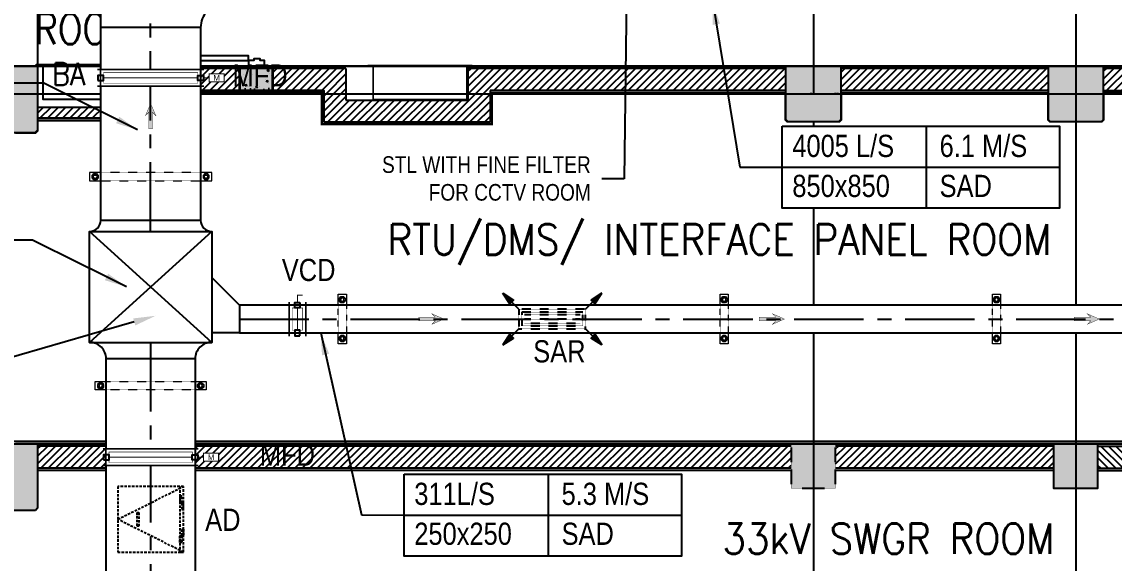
# Model space of a CAD drawing. Header units: metres. Extents: x 841183 to 1048542, y 259326 to 317714.
# Drawn here: x 926381 to 936224, y 294401 to 299282 of the extents above; entities that cross this region are included whole.
import ezdxf
from ezdxf import colors
from ezdxf.entities.mleader import LeaderData, LeaderLine
from ezdxf.enums import TextEntityAlignment as Align
from ezdxf.math import Vec2, Vec3

# ---------------------------------------------------------------- set-up
doc = ezdxf.new("R2010")
doc.units = ezdxf.units.M
doc.set_wipeout_variables(frame=1)
for name, pattern in [('CENTER', [2, 1.25, -0.25, 0.25, -0.25]), ('DASHED', [0.75, 0.5, -0.25]), ('DASHED2', [0.375, 0.25, -0.125]), ('HID', [0.345, 0.225, -0.12]), ('HIDDEN', [0.375, 0.25, -0.125]), ('PHANTOM', [2.5, 1.25, -0.25, 0.25, -0.25, 0.25, -0.25]), ('VILLA AXIS$0$CENTER', [2, 1.25, -0.25, 0.25, -0.25])]:
    doc.linetypes.add(name, pattern=pattern)
for name, color, linetype in [('0_ACCESS DOOR', 7, 'Continuous'), ('0_DAMPERS', 160, 'Continuous'), ('0_EXTRACT AIR DUCT', 236, 'Continuous'), ('0_HVAC TEXT', 7, 'Continuous'), ('1-TEXT', 3, 'Continuous'), ('A-AXIS LINE', 253, 'Continuous'), ('A-FIXTURES', 252, 'Continuous'), ('A-FURNITURE', 252, 'Continuous'), ('A-PLASTER', 252, 'Continuous'), ('A-SECT-PATT', 9, 'Continuous'), ('A-TEXT', 252, 'Continuous'), ('A-WALL-2', 252, 'Continuous'), ('EQUIPMENT', 252, 'Continuous'), ('G-COL', 252, 'Continuous'), ('G-DIM', 1, 'Continuous'), ('G-TEXT', 252, 'Continuous'), ('MOTORIZED DAMPER', 10, 'Continuous'), ('PAMCAD-PROJECTION', 7, 'Continuous'), ('RETURN AIR DUCT', 160, 'HIDDEN'), ('SUPPLY AIR DUCT', 82, 'Continuous'), ('TIP - BEAM-CONC', 6, 'Continuous'), ('TIP - DOOR2', 252, 'Continuous')]:
    doc.layers.add(name, color=color, linetype=linetype)
doc.layers.add('0_ARROW', color=20, linetype='Continuous', lineweight=0)
doc.layers.add('HANGER', color=252, linetype='Continuous', lineweight=0)
for name, color, linetype, transparency in [('A-HATCH', 252, 'Continuous', 0.6), ('A-HATCH SOLID', 253, 'Continuous', 0.6), ('A-REFLECT DOWN', 252, 'Continuous', 0.6), ('CENTER LINE', 252, 'CENTER', 0.6), ('G-HATCH-COL-WALL', 253, 'Continuous', 0.6)]:
    doc.layers.add(name, color=color, linetype=linetype, transparency=transparency)
doc.layers.add('SAR', color=1, linetype='Continuous', true_color=0xff0000)
doc.styles.add('AIRAL', font='arial.ttf', dxfattribs={"height": 6.14})
doc.styles.add('romans', font='romans.shx', dxfattribs={"width": 0.85})
doc.styles.get("Standard").update_dxf_attribs({"font": 'ARIALN.TTF'})
doc.dimstyles.get("Standard").update_dxf_attribs({"dimtxt": 200, "dimasz": 150, "dimexe": 150, "dimexo": 150, "dimgap": 100, "dimtad": 0, "dimtih": 1, "dimtoh": 1, "dimdec": 0, "dimzin": 0, "dimdsep": 46, "dimtxsty": 'Standard', "dimcen": 0.09, "dimadec": 0, "dimazin": 0, "dimtfac": 1, "dimtdec": 0, "dimtofl": 0, "dimtmove": 0, "dimatfit": 3, "dimfxl": 1, "dimtolj": 1, "dimtzin": 0, "dimarcsym": 0})
pattern_1 = [(45, (-41334.46, -21338.69), (-33.67596, 33.67596), [])]

# ---------------------------------------------------------------- blocks, each defined once
blk = doc.blocks.new('AD')
at = {"layer": '0_ACCESS DOOR', "linetype": 'HID', "ltscale": 50}
for p, q in [((0, 0), (300, 150)), ((300, -150), (0, 0))]:
    blk.add_line(p, q, dxfattribs=at)
for points in [[(0, -150), (300, -150), (300, 150), (0, 150)], [(300, 150), (283.7, 150), (283.7, -150), (300, -150)], [(284, 75), (292, 75), (292, 105.6), (284, 105.6)], [(292, 44.4), (300, 44.4), (300, 75), (292, 75)], [(88.7, 30.6), (96.7, 30.6), (96.7, -30.6), (88.7, -30.6)], [(292, -44.4), (300, -44.4), (300, -75), (292, -75)], [(284, -75), (292, -75), (292, -105.6), (284, -105.6)]]:
    blk.add_lwpolyline(points, close=True, dxfattribs=at)
blk = doc.blocks.new('*U30')
blk.add_wipeout([(-400, 75), (400, 75), (400, 0), (477, 0.4), (477, 37.3), (612.8, 37.3), (612.8, -36.4), (477, -36.4), (477, 0.4), (400, 0), (400, -75), (-400, -75)])
at = {"layer": '0_DAMPERS', "color": 8}
for points in [[(-425, -22.5), (-375, -22.5), (-375, 22.5), (-425, 22.5)], [(425, -22.5), (375, -22.5), (375, 22.5), (425, 22.5)]]:
    blk.add_lwpolyline(points, close=True, dxfattribs=at)
at = {"layer": '0_DAMPERS', "color": 8, "linetype": 'HIDDEN', "ltscale": 150, "const_width": 5}
blk.add_lwpolyline([(-375, -47.5), (375, -47.5), (375, 47.5), (-375, 47.5)], close=True, dxfattribs=at)
at = {"layer": '0_DAMPERS', "color": 8, "ltscale": 100, "const_width": 10}
blk.add_lwpolyline([(425, 0), (477, 0), (477, 0)], dxfattribs=at)
at = {"layer": 'MOTORIZED DAMPER', "const_width": 15}
for points in [[(-430, 75), (430, 75)], [(400, -75), (400, 75)], [(-430, -75), (430, -75)]]:
    blk.add_lwpolyline(points, dxfattribs=at)
at = {"layer": 'MOTORIZED DAMPER', "ltscale": 100, "const_width": 10}
for points in [[(-400, -75), (-400, 75)], [(375, 0), (-375, 0)]]:
    blk.add_lwpolyline(points, dxfattribs=at)
blk.add_lwpolyline([(477, 37.3), (612.8, 37.3), (612.8, -36.4), (477, -36.4)], close=True, dxfattribs=at)
at = {"layer": '0_HVAC TEXT', "insert": (544.9, 0.4), "char_height": 50, "width": 53.399, "attachment_point": 5, "style": 'AIRAL'}
blk.add_mtext('{\\fArial|b0|i0|c0|p34;M}', dxfattribs=at)
blk = doc.blocks.new('*U68')
at = {"layer": 'HANGER', "ltscale": 20}
for points in [[(0, 75), (-200, 75), (-200, -75), (0, -75)], [(0, -15), (0, 15)], [(1800, -75), (2000, -75), (2000, 75), (1800, 75)], [(1800, -15), (1800, 15)]]:
    blk.add_lwpolyline(points, dxfattribs=at)
for points in [[(-77, 56), (-123, 56), (-156, 23), (-156, -23), (-123, -56), (-77, -56), (-44, -23), (-44, 23)], [(1877, 56), (1923, 56), (1956, 23), (1956, -23), (1923, -56), (1877, -56), (1844, -23), (1844, 23)]]:
    blk.add_lwpolyline(points, close=True, dxfattribs=at)
at = {"layer": 'HANGER', "linetype": 'HIDDEN', "ltscale": 0.0008}
for points in [[(1800, 75), (0, 75)], [(0, -75), (1800, -75)]]:
    blk.add_lwpolyline(points, dxfattribs=at)
at = {"layer": 'HANGER', "ltscale": 20}
for centre, radius in [((-100, 0), 45), ((-100, 0), 30), ((1900, 0), 45), ((1900, 0), 30)]:
    blk.add_circle(centre, radius, dxfattribs=at)
blk = doc.blocks.new('*U69')
at = {"layer": 'HANGER', "ltscale": 20}
for points in [[(0, 75), (-200, 75), (-200, -75), (0, -75)], [(0, -15), (0, 15)], [(1600, -75), (1800, -75), (1800, 75), (1600, 75)], [(1600, -15), (1600, 15)]]:
    blk.add_lwpolyline(points, dxfattribs=at)
for points in [[(-77, 56), (-123, 56), (-156, 23), (-156, -23), (-123, -56), (-77, -56), (-44, -23), (-44, 23)], [(1677, 56), (1723, 56), (1756, 23), (1756, -23), (1723, -56), (1677, -56), (1644, -23), (1644, 23)]]:
    blk.add_lwpolyline(points, close=True, dxfattribs=at)
at = {"layer": 'HANGER', "linetype": 'HIDDEN', "ltscale": 0.0008}
for points in [[(1600, 75), (0, 75)], [(0, -75), (1600, -75)]]:
    blk.add_lwpolyline(points, dxfattribs=at)
at = {"layer": 'HANGER', "ltscale": 20}
for centre, radius in [((-100, 0), 45), ((-100, 0), 30), ((1700, 0), 45), ((1700, 0), 30)]:
    blk.add_circle(centre, radius, dxfattribs=at)
blk = doc.blocks.new('0-ARROW-3')
at = {"layer": '0_ARROW', "true_color": 0xc8c8c8}
h = blk.add_hatch(dxfattribs=at)
h.set_pattern_fill('ANSI31', color=9)
h.set_pattern_definition([(45, (-4415, 43046), (-0.08838834765, 0.08838834765), [])])
h.paths.add_polyline_path([(-512, -108), (-711, -313), (0, 0), (-711, 313), (-512, 108), (-1490, 108), (-1490, -108)])
at = {"layer": '0_ARROW', "const_width": 20}
blk.add_lwpolyline([(-1490, -108), (-512, -108), (-711, -313), (0, 0), (-711, 313), (-512, 108), (-1490, 108)], close=True, dxfattribs=at)
blk = doc.blocks.new('A$C10b3fa2f')
at = {"layer": 'A-REFLECT DOWN'}
h = blk.add_hatch(dxfattribs=at)
h.set_pattern_fill('AR-HBONE', color=256, scale=75, style=0)
h.set_pattern_definition([(45, (-872853.3, -501345.44), (0, 424.26407), [900, -300]), (135, (-872641.16, -501133.3), (3e-14, 424.26407), [900, -300])])
h.paths.add_polyline_path([(-40951.9, -7637.1), (-40445.1, -7637.1), (-40278.2, -7926.1), (-40445.1, -8215.1), (-40951.9, -8215.1), (-41118.8, -7926.1)])
edge = h.paths.add_edge_path()
edge.add_line((-40250.6, -6912.7), (-42275.6, -6912.7))
edge.add_line((-42275.6, -6912.7), (-42275.6, -105.8))
edge.add_line((-42275.6, -105.8), (-42275.6, 38.9))
edge.add_line((-42275.6, 38.9), (-43125, 38.9))
edge.add_line((-43125, 38.9), (-43125, -30517.1))
edge.add_line((-43125, -30517.1), (-43000, -30517.1))
edge.add_line((-43000, -30517.1), (-43000, -32386.1))
edge.add_line((-43000, -32386.1), (-6450, -32386.1))
edge.add_arc((-6450, -25886.1), 6500, 270, 360)
edge.add_line((50, -25886.1), (50, -22117.5))
edge.add_line((50, -22117.5), (-3025.4, -22117.5))
edge.add_line((-3025.4, -22117.5), (-3025.4, -31367.5))
edge.add_line((-3025.4, -31367.5), (-37875.6, -31367.3))
edge.add_line((-37875.6, -31367.3), (-37875.6, -22117.5))
edge.add_line((-37875.6, -22117.5), (-40250.6, -22117.5))
edge.add_line((-40250.6, -22117.5), (-40250.6, -6912.7))
blk = doc.blocks.new('Stf200x300')
at = {"layer": 'A-HATCH SOLID'}
blk.add_hatch(color=256, dxfattribs=at).paths.add_polyline_path([(100, 150), (-100, 150), (-100, -150), (100, -150)])
at = {"layer": 'A-SECT-PATT'}
h = blk.add_hatch(dxfattribs=at)
h.set_pattern_fill('AR-CONC', color=8, style=0)
h.paths.add_polyline_path([(100, 150), (-100, 150), (-100, -150), (100, -150)])
at = {"layer": 'A-WALL-2'}
blk.add_lwpolyline([(-100, -150), (100, -150), (100, 150), (-100, 150)], close=True, dxfattribs=at)
blk = doc.blocks.new('A$C14A356FB')
at = {"layer": 'A-FURNITURE', "lineweight": 0}
for p, q in [((-341, 8), (-341, 17)), ((657, 17), (-341, 17)), ((-341, 8), (-341, 17)), ((657, 17), (-341, 17)), ((657, 8), (-341, 8)), ((657, 8), (-341, 8)), ((-292, -311), (-292, 8)), ((-292, -311), (-292, 8)), ((-288, -307), (-288, 8)), ((-288, -307), (-288, 8)), ((604, -307), (604, 8)), ((604, -307), (604, 8)), ((608, -311), (608, 8)), ((608, -311), (608, 8)), ((657, 8), (657, 17)), ((657, 8), (657, 17)), ((-292, 0), (-292, -311)), ((-292, 0), (-292, -311)), ((-288, -199), (-288, -248)), ((-288, -199), (-288, -248)), ((608, -311), (-292, -311)), ((608, -311), (-292, -311)), ((-288, -222), (-288, -226)), ((-288, -222), (-288, -226)), ((604, -307), (-288, -307)), ((604, -307), (-288, -307))]:
    blk.add_line(p, q, dxfattribs=at)
blk = doc.blocks.new('A$C87aaa397')
at = {"layer": 'TIP - DOOR2'}
for points in [[(145.8, 2000), (0, 2000), (0, 1950.1), (39.9, 1950.1), (39.9, 1934.1), (96.9, 1934.1), (96.9, 1950.1), (145.8, 1950.1)], [(145.8, 0), (0, 0), (0, 49.9), (39.9, 49.9), (39.9, 65.9), (96.9, 65.9), (96.9, 49.9), (145.8, 49.9)]]:
    blk.add_lwpolyline(points, close=True, dxfattribs=at)
for points in [[(1145.9, 1950.1), (145.8, 1950.1), (145.8, 1907), (1144.9, 1907)], [(1145.9, 49.9), (145.8, 49.9), (145.8, 93), (1144.9, 93)]]:
    blk.add_lwpolyline(points, dxfattribs=at)
for centre, start, end in [((187.4, 1957.6), 267.51002, 359.5526), ((187.4, 42.4), 0.4474, 92.48998)]:
    blk.add_arc(centre, 958.5, start, end, dxfattribs=at)
blk = doc.blocks.new('A$Cef9c9996')
at = {"layer": 'A-HATCH'}
h = blk.add_hatch(dxfattribs=at)
h.set_pattern_fill('ANSI31', color=256, scale=15)
h.set_pattern_definition(pattern_1)
h.paths.add_polyline_path([(-37026.01902, -13316.69043), (-36926.01902, -13316.69043), (-36926.01902, -13296.69), (-35958.02934, -13296.69), (-35958.02934, -13096.69043), (-37026.01902, -13096.69043)])
h = blk.add_hatch(dxfattribs=at)
h.set_pattern_fill('ANSI31', color=256, scale=15)
h.set_pattern_definition(pattern_1)
h.paths.add_polyline_path([(-35653.5057, -13296.69), (-35197.61175, -13296.69), (-35197.61175, -13316.69043), (-34997.61175, -13316.69043), (-34997.61175, -13096.69043), (-35653.5057, -13096.69043)])
h = blk.add_hatch(dxfattribs=at)
h.set_pattern_fill('ANSI31', color=256, scale=15)
h.set_pattern_definition(pattern_1)
h.paths.add_polyline_path([(-30535.4388, -13096.69043), (-30535.4388, -13296.69043), (-28670.4388, -13296.69043), (-28670.4388, -13096.69043)])
h.paths.add_polyline_path([(-31035.4388, -13296.69043), (-31035.4388, -13096.69043), (-33899.02961, -13096.69043), (-33899.02961, -13316.69043), (-33697.61174, -13316.69043), (-33697.61174, -13296.69043)])
h = blk.add_hatch(dxfattribs=at)
h.set_pattern_fill('ANSI31', color=256, scale=15)
h.set_pattern_definition(pattern_1)
h.paths.add_polyline_path([(-25035.38292, -13296.69043), (-25035.38292, -13096.69043), (-28170.4388, -13096.69043), (-28170.4388, -13296.69043)])
h = blk.add_hatch(dxfattribs=at)
h.set_pattern_fill('ANSI31', color=256, scale=15)
h.set_pattern_definition(pattern_1)
h.paths.add_polyline_path([(-37775.61537, -13546.68982), (-36926.01902, -13546.68982), (-36926.01902, -13316.69043), (-37026.01902, -13316.69043), (-37026.01902, -13446.68982), (-37775.61537, -13446.68982)])
h = blk.add_hatch(dxfattribs=at)
h.set_pattern_fill('ANSI31', color=256, scale=15)
h.set_pattern_definition(pattern_1)
h.paths.add_polyline_path([(-35197.61175, -13582.65156), (-33697.61175, -13582.65156), (-33697.61174, -13316.69043), (-33899.02961, -13316.69043), (-33899.02962, -13382.65156), (-34997.61175, -13382.65156), (-34997.61175, -13316.69043), (-35197.61175, -13316.69043)])
h = blk.add_hatch(dxfattribs=at)
h.set_pattern_fill('ANSI31', color=256, scale=15)
h.set_pattern_definition([(45, (-50939.636, -24743.586), (-33.67596, 33.67596), [])])
h.paths.add_polyline_path([(-30985.4388, -16701.58618), (-30985.4388, -16501.58618), (-37775.61537, -16501.58618), (-37775.61537, -16701.58618)])
h = blk.add_hatch(dxfattribs=at)
h.set_pattern_fill('ANSI31', color=256, scale=15)
h.set_pattern_definition([(45, (-43749.46, -24743.586), (-33.67596, 33.67596), [])])
h.paths.add_polyline_path([(-28620.4388, -16701.58618), (-28620.4388, -16501.58618), (-30585.4388, -16501.58618), (-30585.4388, -16701.58618)])
h = blk.add_hatch(dxfattribs=at)
h.set_pattern_fill('ANSI31', color=256, scale=15, angle=-90)
h.set_pattern_definition([(315, (-33077.542, -13362.74), (33.67596, 33.67596), [])])
h.paths.add_polyline_path([(-28220.4388, -16501.58618), (-28220.4388, -16701.58618), (-23735.4388, -16701.58618), (-23735.4388, -16501.58618)])
at = {"layer": 'A-REFLECT DOWN'}
h = blk.add_hatch(dxfattribs=at)
h.set_pattern_fill('AR-HBONE', color=256, scale=75, style=0)
h.set_pattern_definition([(45, (-873053.33, -501634.64), (0, 424.26407), [900, -300]), (135, (-872841.2, -501422.5), (3e-14, 424.26407), [900, -300])])
h.paths.add_polyline_path([(-41151.96082, -7926.32103), (-40645.1139, -7926.32103), (-40478.26212, -8215.31679), (-40645.1139, -8504.31255), (-41151.96082, -8504.31255), (-41318.8126, -8215.31679)])
edge = h.paths.add_edge_path()
edge.add_line((-40450.61533, -7201.94287), (-42475.61533, -7201.94287))
edge.add_line((-42475.61533, -7201.94287), (-42475.61533, -394.99875))
edge.add_line((-42475.61533, -394.99875), (-42475.61533, -250.33845))
edge.add_line((-42475.61533, -250.33845), (-43325.04045, -250.33845))
edge.add_line((-43325.04045, -250.33845), (-43325.03899, -30806.27827))
edge.add_line((-43325.03899, -30806.27827), (-43200.04115, -30806.27827))
edge.add_line((-43200.04115, -30806.27827), (-43200.04115, -32675.32518))
edge.add_line((-43200.04115, -32675.32518), (-6650.05266, -32675.32518))
edge.add_arc((-6650.05266, -26175.32518), 6500, 270, 360)
edge.add_line((-150.05266, -26175.32518), (-150.05266, -22406.69091))
edge.add_line((-150.05266, -22406.69091), (-3225.46308, -22406.69091))
edge.add_line((-3225.46308, -22406.69091), (-3225.46308, -31656.6906))
edge.add_line((-3225.46308, -31656.6906), (-38075.61537, -31656.47599))
edge.add_line((-38075.61537, -31656.47599), (-38075.61537, -22406.6906))
edge.add_line((-38075.61537, -22406.6906), (-40450.61533, -22406.6906))
edge.add_line((-40450.61533, -22406.6906), (-40450.61533, -7201.94287))
at = {"layer": 'G-HATCH-COL-WALL'}
h = blk.add_hatch(color=256, dxfattribs=at)
h.dxf.hatch_style = 1
h.paths.add_polyline_path([(-37795.61537, -13676.69043), (-38375.61537, -13676.69043), (-38375.61537, -13076.69043), (-37775.61537, -13076.69043), (-37775.61537, -13656.69043)])
h = blk.add_hatch(color=256, dxfattribs=at)
h.dxf.hatch_style = 1
h.paths.add_polyline_path([(-30535.4388, -13076.69043), (-31035.4388, -13076.69043), (-31035.4388, -13560.02376), (-31018.77214, -13576.69043), (-30552.10547, -13576.69043), (-30535.4388, -13560.02376)])
h = blk.add_hatch(color=256, dxfattribs=at)
h.dxf.hatch_style = 1
h.paths.add_polyline_path([(-28170.4388, -13076.69043), (-28670.4388, -13076.69043), (-28670.4388, -13560.02376), (-28653.77214, -13576.69043), (-28187.10547, -13576.69043), (-28170.4388, -13560.02376)])
h = blk.add_hatch(color=256, dxfattribs=at)
h.dxf.hatch_style = 1
h.paths.add_polyline_path([(-37795.61537, -17081.5863), (-38375.61537, -17081.5863), (-38375.61537, -16481.5863), (-37775.61537, -16481.5863), (-37775.61537, -17061.5863)])
h = blk.add_hatch(color=256, dxfattribs=at)
h.dxf.hatch_style = 1
h.paths.add_polyline_path([(-30585.4388, -16881.58618), (-30985.4388, -16881.58618), (-30985.4388, -16481.58618), (-30585.4388, -16481.58618)])
h = blk.add_hatch(color=256, dxfattribs=at)
h.dxf.hatch_style = 1
h.paths.add_polyline_path([(-28220.4388, -16881.58618), (-28620.4388, -16881.58618), (-28620.4388, -16481.58618), (-28220.4388, -16481.58618)])
at = {"layer": 'A-AXIS LINE', "linetype": 'VILLA AXIS$0$CENTER', "ltscale": 4}
for p, q in [((-28420.4388, 4858.12244, 0.49845), (-28420.4388, -19787.25291, -19.08565)), ((-30785.4388, 4230.96165, 0.00009), (-30785.4388, -13326.69043, -12.55791)), ((-40765.74437, -13326.69043, -113.58089), (8014.64756, -13326.69043, 0.00007)), ((-30785.4388, -13576.69043, -32.86719), (-30785.4388, -22453.28214, -39.21612)), ((-40765.74437, -16458.63359, -113.58086), (8014.64756, -16458.63359, 0.00009))]:
    blk.add_line(p, q, dxfattribs=at)
at = {"layer": 'A-FIXTURES'}
for p, q in [((-30985.4388, -16481.58618, -11.60477), (-37775.61537, -16481.58618, -11.60477)), ((-28620.4388, -16481.58618, -11.60477), (-30585.4388, -16481.58618, -11.60477)), ((-28220.4388, -16481.58618, -11.60477), (-23735.4388, -16481.58618, -11.60477)), ((-30985.4388, -16721.58618, -11.60477), (-37775.61537, -16721.58618, -11.60477)), ((-28620.4388, -16721.58618, -11.60477), (-30585.4388, -16721.58618, -11.60477)), ((-28220.4388, -16721.58618, -11.60477), (-23735.4388, -16721.58618, -11.60477))]:
    blk.add_line(p, q, dxfattribs=at)
for points, elevation in [([(-28670.4388, -13076.69043), (-38325.61537, -13076.69043)], 47.92296), ([(-33681.55437, -13076.68989), (-37858.92333, -13076.68982)], -20.13038), ([(-33681.55437, -13076.68989), (-37858.92333, -13076.68982)], -20.13038), ([(-35958.02934, -13076.68961), (-35958.02934, -13316.68961)], 47.92296), ([(-35658.02934, -13076.68961), (-35658.02934, -13316.68961)], 47.92296), ([(-25035.38292, -13076.69043), (-28670.4388, -13076.69043)], 47.92296), ([(-36906.01902, -13566.68982), (-36906.01902, -13316.68984), (-35213.61175, -13316.68988)], -20.13038), ([(-35213.61175, -13316.69001), (-36906.01902, -13316.68984)], 47.92296), ([(-31035.4388, -13316.69043), (-33681.55437, -13316.69016)], 77.78491), ([(-30805.4388, -13326.69043), (-30805.4388, -13316.7723)], -88.18372), ([(-30565.4388, -13326.69043), (-30565.4388, -13316.7723)], -88.18372), ([(-28670.4388, -13316.69043), (-30535.4388, -13316.69043)], 47.92296), ([(-28170.4388, -13316.69043), (-25035.38292, -13316.69043)], 47.92296), ([(-36906.01902, -13566.68982), (-37775.61537, -13566.68982)], 47.92296)]:
    blk.add_lwpolyline(points, dxfattribs=dict(at, elevation=elevation))
at = {"layer": 'A-PLASTER'}
for p, q in [((-35213.61175, -13598.65156, -20.13038), (-35213.61175, -13316.68988, -20.13038)), ((-33681.55437, -13316.68992, -20.13038), (-33681.55437, -13598.65156, -20.13038))]:
    blk.add_line(p, q, dxfattribs=at)
at = {"layer": 'A-PLASTER', "elevation": 77.78491}
blk.add_lwpolyline([(-33681.55437, -13598.65156), (-35213.61175, -13598.65156)], dxfattribs=at)
at = {"layer": 'A-WALL-2'}
for p, q in [((-37026.01902, -13096.68982, -20.13038), (-37026.01902, -13446.68982, -20.13038)), ((-37026.01902, -13096.68982, -20.13038), (-37026.01902, -13446.68982, -20.13038)), ((-34997.61175, -13096.69043, -20.13038), (-37026.01902, -13096.69043, -20.13038)), ((-34997.61175, -13098.65156, -20.13038), (-34997.61175, -13382.65156, -20.13038)), ((-33899.02961, -13096.68992, -20.13038), (-33899.02962, -13382.65156, -20.13038)), ((-31035.4388, -13096.69043, -20.13038), (-33899.02961, -13096.69043, -20.13038)), ((-28670.4388, -13096.69043, -20.13038), (-30535.4388, -13096.69043, -20.13038)), ((-25035.38292, -13096.69043, -20.13042), (-28170.4388, -13096.69043, -20.1304)), ((-36926.01902, -13296.68982, -20.13038), (-36926.01902, -13546.68982, -20.13038)), ((-35197.61175, -13296.69043, -20.13038), (-36926.01902, -13296.69043, -20.13038)), ((-34997.61175, -13382.65156, -20.13038), (-33899.02962, -13382.65156, -20.13038)), ((-33697.61174, -13296.69043, -20.13038), (-33697.61175, -13582.65156, -20.13038)), ((-31035.4388, -13296.69043, -20.13038), (-33697.61174, -13296.69043, -20.13038)), ((-28670.4388, -13296.69043, -20.13038), (-30535.4388, -13296.69043, -20.13038)), ((-28170.4388, -13296.69043, -20.1304), (-25035.38292, -13296.69043, -20.13042)), ((-37775.61537, -13446.68982, -20.13038), (-37026.01902, -13446.68982, -20.13038)), ((-37754.11536, -13446.68982, -20.13038), (-37026.01902, -13446.68982, -20.13038)), ((-36926.01902, -13546.68982, -20.13038), (-37775.61537, -13546.68982, -20.13038)), ((-33697.61175, -13582.65156, -20.13038), (-35197.61175, -13582.65156, -20.13038)), ((-34479.91871, -13582.65156, -20.13038), (-34729.91871, -13582.65156, -20.13038)), ((-30985.4388, -16501.58618, -11.60477), (-37775.61537, -16501.58618, -11.60477)), ((-28620.4388, -16501.58618, -11.60477), (-30585.4388, -16501.58618, -11.60477)), ((-28220.4388, -16501.58618, -11.60477), (-23735.4388, -16501.58618, -11.60477)), ((-30985.4388, -16701.58618, -11.60477), (-37775.61537, -16701.58618, -11.60477)), ((-28620.4388, -16701.58618, -11.60477), (-30585.4388, -16701.58618, -11.60477)), ((-28220.4388, -16701.58618, -11.60477), (-23735.4388, -16701.58618, -11.60477))]:
    blk.add_line(p, q, dxfattribs=at)
for points, elevation in [([(-35213.61175, -13096.68988), (-37026.01902, -13096.68984)], -20.13038), ([(-36926.01902, -13296.69), (-35197.61175, -13296.69), (-35197.61175, -13582.65156)], -20.13038), ([(-30585.4388, -13326.69043), (-30585.4388, -13316.7723)], -88.18372)]:
    blk.add_lwpolyline(points, dxfattribs=dict(at, elevation=elevation))
at = {"layer": 'EQUIPMENT', "elevation": -20.13038}
for points in [[(-37789.81719, -13062.53863), (-37012.22084, -13062.53863), (-37012.22084, -13076.68983), (-37789.81719, -13076.68983)], [(-37789.81693, -13062.53837), (-37012.22058, -13062.53837), (-37012.22058, -13076.68957), (-37789.81693, -13076.68957)], [(-37726.01902, -13076.68983), (-37076.01902, -13076.68983), (-37076.01902, -13376.68983), (-37726.01902, -13376.68983)], [(-37726.01875, -13076.68957), (-37076.01875, -13076.68957), (-37076.01875, -13376.68957), (-37726.01875, -13376.68957)]]:
    blk.add_lwpolyline(points, close=True, dxfattribs=at)
at = {"layer": 'G-COL', "elevation": -20.13038}
for points in [[(-37795.61537, -13676.69043), (-38375.61537, -13676.69043), (-38375.61537, -13076.69043), (-37775.61537, -13076.69043), (-37775.61537, -13656.69043)], [(-30535.4388, -13076.69043), (-31035.4388, -13076.69043), (-31035.4388, -13560.02376), (-31018.77214, -13576.69043), (-30552.10547, -13576.69043), (-30535.4388, -13560.02376)], [(-28170.4388, -13076.69043), (-28670.4388, -13076.69043), (-28670.4388, -13560.02376), (-28653.77214, -13576.69043), (-28187.10547, -13576.69043), (-28170.4388, -13560.02376)], [(-37795.61537, -17081.5863), (-38375.61537, -17081.5863), (-38375.61537, -16481.5863), (-37775.61537, -16481.5863), (-37775.61537, -17061.5863)], [(-28220.4388, -16481.58618), (-28620.4388, -16481.58618), (-28620.4388, -16881.58618), (-28220.4388, -16881.58618)]]:
    blk.add_lwpolyline(points, close=True, dxfattribs=at)
at = {"layer": 'G-COL', "linetype": 'HIDDEN', "elevation": -20.13038}
for points in [[(-30585.4388, -16481.58618), (-30985.4388, -16481.58618), (-30985.4388, -16881.58618), (-30585.4388, -16881.58618)], [(-30585.4388, -16481.58618), (-30985.4388, -16481.58618), (-30985.4388, -16881.58618), (-30585.4388, -16881.58618)], [(-28220.4388, -16481.58618), (-28620.4388, -16481.58618), (-28620.4388, -16881.58618), (-28220.4388, -16881.58618)]]:
    blk.add_lwpolyline(points, close=True, dxfattribs=at)
at = {"layer": 'RETURN AIR DUCT', "linetype": 'PHANTOM', "ltscale": 500, "const_width": 20, "elevation": 98.46183}
blk.add_lwpolyline([(-3540.03787, -11076.69043), (-37775.61537, -11076.69043), (-37775.61537, -13076.68957), (-3540.03787, -13076.68957), (-3540.03787, -11076.69043)], close=True, dxfattribs=at)
at = {"layer": 'RETURN AIR DUCT', "linetype": 'PHANTOM', "ltscale": 500, "const_width": 20, "elevation": 47.92296}
for points in [[(-25035.38292, -13316.69043), (-28170.4388, -13316.69043), (-28170.4388, -13560.02376), (-28187.10547, -13576.69043), (-28653.77214, -13576.69043), (-28670.4388, -13560.02376), (-28670.4388, -13316.69043), (-30535.4388, -13316.69043), (-30535.4388, -13560.02376), (-30552.10547, -13576.69043), (-31018.77214, -13576.69043), (-31035.4388, -13560.02376), (-31035.4388, -13316.69043), (-33681.55437, -13316.69043), (-33681.55437, -13598.65156), (-35213.61175, -13598.65159), (-35213.61175, -13316.68988), (-36906.01902, -13316.68984), (-36906.01902, -13566.68982), (-37775.61537, -13566.68982), (-37775.61537, -13656.69043), (-37795.61537, -13676.69043), (-37975.61537, -13676.69043)], [(-37975.61537, -16481.5863), (-23680.22076, -16481.57587)]]:
    blk.add_lwpolyline(points, dxfattribs=at)
at = {"rotation": 180}
blk.add_blockref('A$C87aaa397', (-35730.61533, -11076.69044, 47.92296), dxfattribs=at)
at = {"layer": 'G-DIM', "xscale": -0.9412705281527605, "yscale": 0.9412705281527605, "zscale": 0.9412705281527605, "rotation": 359.9999990536742}
for p in [(-34180.36455, -13083.96379, -20.13038), (-34180.36429, -13083.96353, -20.13038)]:
    blk.add_blockref('A$C14A356FB', p, dxfattribs=at)
at = {"layer": 'TIP - BEAM-CONC', "color": 1, "linetype": 'DASHED2'}
for p, rotation in [((-35808.02934, -13196.68961, -20.13038), 90.00000000000001), ((-35803.5057, -13196.68987, -20.13038), 89.99999999999991)]:
    blk.add_blockref('Stf200x300', p, dxfattribs=dict(at, rotation=rotation))
at = {"layer": 'A-TEXT', "style": 'romans', "width": 0.9}
for s, p in [('RTU/DMS/ INTERFACE PANEL ROOM', (-31631.49566, -14658.45559, -20.13045)), ('33kV SWGR ROOM', (-30108.72562, -17336.43987, -20.13045))]:
    blk.add_text(s, height=275, dxfattribs=at).set_placement(p, align=Align.MIDDLE)
at = {"layer": 'A-TEXT', "insert": (-38094.67257, -11687.49369, -20.13038), "char_height": 275, "width": 1486.2139019, "attachment_point": 1, "style": 'romans'}
blk.add_mtext('\\pi503.79147;AIR \\P\\pi331.26171;LOCK\\P\\pi292.30338;ROOM', dxfattribs=at)
at = {"layer": 'G-TEXT', "style": 'romans', "width": 0.9}
blk.add_text('BA', height=200, dxfattribs=at).set_placement((-37644.73182, -13246.89949, 105.17975))
blk = doc.blocks.new('*U499')
blk.add_wipeout([(-500, 75), (400, 75), (400, 0), (477, 0.4), (477, 37.3), (612.8, 37.3), (612.8, -36.4), (477, -36.4), (477, 0.4), (400, 0), (400, -75), (-500, -75)])
at = {"layer": '0_DAMPERS', "color": 8}
for points in [[(-525, -22.5), (-475, -22.5), (-475, 22.5), (-525, 22.5)], [(425, -22.5), (375, -22.5), (375, 22.5), (425, 22.5)]]:
    blk.add_lwpolyline(points, close=True, dxfattribs=at)
at = {"layer": '0_DAMPERS', "color": 8, "linetype": 'HIDDEN', "ltscale": 150, "const_width": 5}
blk.add_lwpolyline([(-475, -47.5), (375, -47.5), (375, 47.5), (-475, 47.5)], close=True, dxfattribs=at)
at = {"layer": '0_DAMPERS', "color": 8, "ltscale": 100, "const_width": 10}
blk.add_lwpolyline([(425, 0), (477, 0), (477, 0)], dxfattribs=at)
at = {"layer": 'MOTORIZED DAMPER', "const_width": 15}
for points in [[(-530, 75), (430, 75)], [(400, -75), (400, 75)], [(-530, -75), (430, -75)]]:
    blk.add_lwpolyline(points, dxfattribs=at)
at = {"layer": 'MOTORIZED DAMPER', "ltscale": 100, "const_width": 10}
for points in [[(-500, -75), (-500, 75)], [(375, 0), (-475, 0)]]:
    blk.add_lwpolyline(points, dxfattribs=at)
blk.add_lwpolyline([(477, 37.3), (612.8, 37.3), (612.8, -36.4), (477, -36.4)], close=True, dxfattribs=at)
at = {"layer": '0_HVAC TEXT', "insert": (544.9, 0.4), "char_height": 50, "width": 53.399, "attachment_point": 5, "style": 'AIRAL'}
blk.add_mtext('{\\fArial|b0|i0|c0|p34;M}', dxfattribs=at)
blk = doc.blocks.new('*U500')
at = {"layer": '0_DAMPERS', "const_width": 15}
for points in [[(13589.7, -17705.2), (13899.7, -17705.2)], [(13619.7, -17855.2), (13619.7, -17705.2)], [(13869.7, -17855.2), (13869.7, -17705.2)], [(13589.7, -17855.2), (13899.7, -17855.2)]]:
    blk.add_lwpolyline(points, dxfattribs=at)
at = {"layer": '0_DAMPERS', "color": 8}
for points in [[(13594.7, -17802.7), (13644.7, -17802.7), (13644.7, -17757.7), (13594.7, -17757.7)], [(13894.7, -17802.7), (13844.7, -17802.7), (13844.7, -17757.7), (13894.7, -17757.7)]]:
    blk.add_lwpolyline(points, close=True, dxfattribs=at)
at = {"layer": '0_DAMPERS', "linetype": 'PHANTOM', "ltscale": 100, "const_width": 10}
blk.add_lwpolyline([(13844.7, -17780.2), (13644.7, -17780.2)], dxfattribs=at)
at = {"layer": '0_DAMPERS', "color": 8, "linetype": 'HIDDEN', "ltscale": 150, "const_width": 5}
blk.add_lwpolyline([(13644.7, -17827.7), (13844.7, -17827.7), (13844.7, -17732.7), (13644.7, -17732.7)], close=True, dxfattribs=at)
at = {"layer": '0_DAMPERS', "ltscale": 100, "const_width": 10}
blk.add_lwpolyline([(13894.7, -17780.2), (13959, -17780.2), (13959, -17828)], dxfattribs=at)
blk = doc.blocks.new('*U78')
at = {"layer": 'HANGER', "ltscale": 20}
for points in [[(0, 75), (-200, 75), (-200, -75), (0, -75)], [(0, -15), (0, 15)], [(500, -75), (700, -75), (700, 75), (500, 75)], [(500, -15), (500, 15)]]:
    blk.add_lwpolyline(points, dxfattribs=at)
for points in [[(-77, 56), (-123, 56), (-156, 23), (-156, -23), (-123, -56), (-77, -56), (-44, -23), (-44, 23)], [(577, 56), (623, 56), (656, 23), (656, -23), (623, -56), (577, -56), (544, -23), (544, 23)]]:
    blk.add_lwpolyline(points, close=True, dxfattribs=at)
at = {"layer": 'HANGER', "linetype": 'HIDDEN', "ltscale": 0.0008}
for points in [[(500, 75), (0, 75)], [(0, -75), (500, -75)]]:
    blk.add_lwpolyline(points, dxfattribs=at)
at = {"layer": 'HANGER', "ltscale": 20}
for centre, radius in [((-100, 0), 45), ((-100, 0), 30), ((600, 0), 45), ((600, 0), 30)]:
    blk.add_circle(centre, radius, dxfattribs=at)
blk = doc.blocks.new('SAR1')
at = {"layer": 'SAR', "ltscale": 20}
h = blk.add_hatch(color=256, dxfattribs=at)
h.dxf.hatch_style = 1
h.paths.add_polyline_path([(-171, 349.1), (-136.6, 383.5), (-233.3, 445.8)])
h = blk.add_hatch(color=256, dxfattribs=at)
h.dxf.hatch_style = 1
h.paths.add_polyline_path([(233.3, 445.8), (136.6, 383.5), (171, 349.1)])
h = blk.add_hatch(color=256, dxfattribs=at)
h.dxf.hatch_style = 1
h.paths.add_polyline_path([(-233.3, -445.8), (-136.6, -383.5), (-171, -349.1)])
h = blk.add_hatch(color=256, dxfattribs=at)
h.dxf.hatch_style = 1
h.paths.add_polyline_path([(171, -349.1), (136.6, -383.5), (233.3, -445.8)])
for points in [[(-233.3, 445.8), (-171, 349.1), (-136.6, 383.5), (-233.3, 445.8)], [(233.3, 445.8), (171, 349.1), (136.6, 383.5), (233.3, 445.8)], [(-87.5, 300), (-153.8, 366.3)], [(87.5, 300), (153.8, 366.3)], [(-233.3, -445.8), (-171, -349.1), (-136.6, -383.5), (-233.3, -445.8)], [(-87.5, -300), (-153.8, -366.3)], [(87.5, -300), (153.8, -366.3)], [(233.3, -445.8), (171, -349.1), (136.6, -383.5), (233.3, -445.8)]]:
    blk.add_lwpolyline(points, dxfattribs=at)
at = {"layer": 'SAR', "linetype": 'DASHED', "ltscale": 0.00025}
for points in [[(87.5, 300), (-87.5, 300), (-87.5, -300), (87.5, -300)], [(62.5, 0), (62.5, 275), (-62.5, 275), (-62.5, 0), (-62.5, -275), (62.5, -275)]]:
    blk.add_lwpolyline(points, close=True, dxfattribs=at)
for points in [[(-37.5, 250), (-37.5, 0), (-37.5, -250)], [(0, 250), (0, 0)], [(37.5, -250), (37.5, 0), (37.5, 250)], [(0, 0), (0, -250)]]:
    blk.add_lwpolyline(points, dxfattribs=at)
blk = doc.blocks.new('*U50')
at = {"color": 255}
blk.add_wipeout([(-1535, 986), (-4657, 986), (-4657, 63), (-1535, 63)], dxfattribs=at)
blk.add_lwpolyline([(-1535, 986), (-4657, 986), (-4657, 63), (-1535, 63)], close=True)
for points in [[(-3157, 986), (-3157, 63)], [(-1535, 525), (-4657, 525)]]:
    blk.add_lwpolyline(points)
at = {"layer": 'SUPPLY AIR DUCT'}
for tag, p in [('M/S', (-3823, 640)), ('L/S', (-2084, 640)), ('SAD', (-3893, 189)), ('SIZE', (-2283, 189))]:
    blk.add_attdef(tag, p, '', height=250, dxfattribs=at)
blk.add_leader([(0, 0), (-1056, 526), (-1535, 525)], dimstyle='Standard', override={"dimasz": 250, "dimgap": 100, "dimtad": 0})
blk = doc.blocks.new('*U51')
at = {"color": 255}
blk.add_wipeout([(783, -1396), (3904, -1396), (3904, -2319), (783, -2319)], dxfattribs=at)
blk.add_lwpolyline([(783, -1396), (3904, -1396), (3904, -2319), (783, -2319)], close=True)
for points in [[(2404, -1396), (2404, -2319)], [(783, -1858), (3904, -1858)]]:
    blk.add_lwpolyline(points)
at = {"layer": 'SUPPLY AIR DUCT'}
for tag, p in [('L/S', (896, -1742)), ('M/S', (2555, -1742)), ('SIZE', (896, -2193)), ('SAD', (2555, -2193))]:
    blk.add_attdef(tag, p, '', height=250, dxfattribs=at)
blk.add_leader([(0, 0), (303, -1856), (783, -1858)], dimstyle='Standard', override={"dimasz": 250, "dimgap": 100, "dimtad": 0})
blk = doc.blocks.new('A$Caca1db55')
ml = blk.add_multileader_mtext('Standard')
ml.set_content('STL WITH FINE FILTER \\PFOR CCTV ROOM', color=256)
ml.set_leader_properties()
ml.build(insert=Vec2(0, 0))
ml.multileader.update_dxf_attribs({"text_left_attachment_type": 2, "text_right_attachment_type": 2, "dogleg_length": 200, "arrow_head_size": 200})
ctx = ml.context
ctx.base_point, ctx.char_height, ctx.arrow_head_size, ctx.landing_gap_size, ctx.plane_origin = Vec3(-34561.9, -13817.9, 153.3), 150, 200, 100, Vec3(-35824.4, -11759, 153.3)
ctx.left_attachment, ctx.right_attachment, ctx.text_align_type = 2, 2, 2
notes = []
notes.append((ctx, [(0, (1, 1, 0), (-32291.3, -13817.9, 153.3), (-1, 0), 200, [(0, [(-32240.3, -9993.8, 153.3)], 0, [])])]))
ctx.mtext.insert, ctx.mtext.alignment, ctx.mtext.flow_direction = Vec3(-32591.3, -13614, 153.3), 3, 5
ctx.mtext.has_bg_fill, ctx.mtext.bg_color, ctx.mtext.bg_scale_factor, ctx.mtext.bg_transparency, ctx.mtext.use_window_bg_color = 1, -1027028792, 1.5, 0, 1
for ctx, leaders in notes:
    for number, flags, end, landing, length, lines in leaders:
        leader = LeaderData()
        leader.index, (leader.has_last_leader_line, leader.has_dogleg_vector, leader.attachment_direction) = number, flags
        leader.last_leader_point, leader.dogleg_vector, leader.dogleg_length = Vec3(end), Vec3(landing), length
        for number, points, colour, breaks in lines:
            line = LeaderLine()
            line.index, line.vertices, line.color, line.breaks = number, Vec3.list(points), colors.encode_raw_color(colour), breaks
            leader.lines.append(line)
        ctx.leaders.append(leader)
blk = doc.blocks.new('*U501')
at = {"color": 255}
blk.add_wipeout([(941, -1592), (4062, -1592), (4062, -2516), (941, -2516)], dxfattribs=at)
blk.add_lwpolyline([(941, -1592), (4062, -1592), (4062, -2516), (941, -2516)], close=True)
for points in [[(2562, -1592), (2562, -2516)], [(941, -2054), (4062, -2054)]]:
    blk.add_lwpolyline(points)
at = {"layer": 'SUPPLY AIR DUCT'}
for tag, p in [('L/S', (1054, -1939)), ('M/S', (2713, -1939)), ('SIZE', (1054, -2389)), ('SAD', (2713, -2389))]:
    blk.add_attdef(tag, p, '', height=250, dxfattribs=at)
blk.add_leader([(0, 0), (461, -2052), (941, -2054)], dimstyle='Standard', override={"dimasz": 250, "dimgap": 100, "dimtad": 0})

msp = doc.modelspace()

# ---------------------------------------------------------------- block references
at = {"layer": 'PAMCAD-PROJECTION', "color": 6}
msp.add_blockref('A$Cef9c9996', (964298.7, 311958.9, -97.8), dxfattribs=at)

# ---------------------------------------------------------------- next in the draw order: wipeouts: each hides what was drawn before it
at = {"color": 255}
msp.add_wipeout([(928091.7, 296977.3), (928341.7, 296727.3), (937935.5, 296727.3), (937935.5, 296477.3), (928091.7, 296477.3)], dxfattribs=at)

# ---------------------------------------------------------------- next in the draw order: block references
at = {"layer": 'SAR', "rotation": 270}
msp.add_blockref('SAR1', (931160.9, 296602.3), dxfattribs=at)

# ---------------------------------------------------------------- next in the draw order: block references
at = {"color": 2}
msp.add_blockref('A$C10b3fa2f', (964098.7, 311683.9, -103.7), dxfattribs=at)

# ---------------------------------------------------------------- next in the draw order: wipeouts: each hides what was drawn before it
at = {"color": 255}
msp.add_wipeout([(928734.1, 294237.3), (928734.1, 293687.3), (936380.3, 293687.3), (936587.4, 293736.6), (936693.9, 293810.7), (936764.8, 293894.8), (936826.6, 294035.6), (936840.3, 294147.3), (936859.5, 294015.9), (936897.8, 293924.6), (936934.3, 293868.7), (936975, 293822), (937061.8, 293754), (937148.3, 293713.1), (937196.8, 293699.1), (937300.3, 293687.3), (937619.7, 293687.3), (939618.5, 293687.3), (939618.5, 294237.3), (937315.3, 294237.3), (937262.8, 294244.3), (937195, 294277.6), (937173.9, 294295.9), (937134.8, 294351.2), (937118.8, 294400.3), (937115.3, 294437.3), (937115.7, 295105.3), (936565.7, 295105.3), (936565.3, 294437.3), (936551, 294363), (936506.7, 294295.9), (936462.5, 294262.5), (936416.8, 294244), (936351.6, 294237.3)], dxfattribs=at)

# ---------------------------------------------------------------- next in the draw order: wipeouts: each hides what was drawn before it
msp.add_wipeout([(958608.6, 291727.2), (958608.6, 291027.2), (939689.4, 291027.2), (939189.4, 291002.2), (928141.7, 291002.2), (928036.7, 291003.4), (927883.7, 291026.1), (927665, 291105.8), (927434.5, 291270.1), (927315.2, 291414.2), (927223.8, 291580.3), (927167.6, 291750.9), (927141.7, 291977.2), (927141.7, 296242.2), (927125.2, 296310.5), (927107.2, 296337.8), (927076.6, 296365.8), (927011.2, 296392.2), (926991.7, 296392.2), (926991.7, 297392.2), (927018.6, 297395.9), (927062.4, 297421.5), (927083.1, 297451.7), (927091.7, 297492.2), (927091.7, 299557.2), (927079.2, 299626.7), (927052.9, 299675.4), (927022.6, 299708.3), (927012.2, 299716.8), (927000.6, 299724.9), (926947.3, 299749.3), (926899.5, 299757.2), (926575.9, 299757.2), (926575.9, 300007.2), (926899.5, 300007.2), (926975.9, 299999.2), (927060.4, 299974.4), (927108.8, 299951.4), (927147, 299927.8), (927192.7, 299891.7), (927259.6, 299816.3), (927295.6, 299870.3), (927357, 299948.7), (927440.1, 300035.4), (927529.6, 300110.7), (927750.7, 300239.9), (927908.4, 300295.1), (928078.7, 300326.4), (928191.7, 300332.2), (928364.6, 300332.2), (928523.1, 300332.2), (929080.6, 300332.2), (929330.6, 300582.2), (929330.6, 302572.1), (929130.6, 302772.1), (927101.1, 302772.1), (927101.1, 303022.1), (929330.6, 303022.1), (929330.6, 305636.6), (929480.6, 306136.6), (929480.6, 308560.9), (929480.6, 310583.9), (929780.6, 310583.9), (929780.6, 306136.6), (929930.6, 305636.6), (929930.6, 300332.2), (930756.5, 300332.2), (931256.5, 300307.2), (932108.8, 300307.2), (932358.8, 300557.2), (932358.8, 305850.2), (932658.8, 305850.2), (932658.8, 300582.2), (932658.8, 300307.2), (939774.1, 300307.2), (940024.1, 300557.2), (940024, 306115.6), (939874, 306265.6), (936824.6, 306265.6), (936824.6, 306440.6), (940024.1, 306440.6), (940024.1, 309771.3), (940524.1, 309771.3), (940524, 306440.6), (942824.1, 306440.6), (942824.1, 306265.6), (940674, 306265.6), (940524, 306115.6), (940524.1, 300307.2), (942231.5, 300307.2), (942731.5, 300257.2), (949523.2, 300257.2), (949773.2, 300507.2), (949773.2, 309212.6), (950373.2, 309212.6), (950373.2, 300257.2), (951436.5, 300257.2), (951936.5, 300132.2), (956072.7, 300132.2), (956322.7, 300382.2), (956322.7, 310583.9), (956722.7, 310583.9), (956722.7, 300132.2), (957318.4, 300132.2), (957818.4, 300007.2), (960069.9, 300007.2), (960069.9, 299757.2), (957818.4, 299757.2), (957318.4, 299632.2), (951936.5, 299632.2), (951436.5, 299507.2), (942731.5, 299507.2), (942231.5, 299457.2), (931256.5, 299457.2), (930757.7, 299432.3), (928191.7, 299432.2), (928140.1, 299425.4), (928082.7, 299399.9), (928026.9, 299345.6), (927995.4, 299270.5), (927991.7, 297492.2), (927999.9, 297452.4), (928020.9, 297421.5), (928046.6, 297402.9), (928091.7, 297392.2), (928091.7, 296392.2), (928029.1, 296378.5), (927985.6, 296348.3), (927959.2, 296312.7), (927945.7, 296277), (927941.7, 296242.2), (927941.7, 291977.2), (927952.2, 291913.2), (928000.2, 291835.8), (928066.4, 291780.6), (928141.7, 291752.2), (939189.4, 291752.2), (939689.4, 291727.2)], dxfattribs=at)

# ---------------------------------------------------------------- next in the draw order: linework, layer by layer
at = {"layer": 'CENTER LINE', "ltscale": 500}
for points in [[(927541.7, 297392.2), (927541.7, 299342.9)], [(927541.7, 296392.2), (927541.7, 291377.2), (958277.2, 291377.2)]]:
    msp.add_lwpolyline(points, dxfattribs=at)
at = {"layer": 'SUPPLY AIR DUCT'}
for points in [[(939189.4, 291002.2), (928141.7, 291002.2, -0.432225), (927141.7, 291977.2), (927141.7, 296242.2, 0.414214), (926991.7, 296392.2), (926991.7, 296392.2), (926991.7, 297392.2), (926991.7, 297392.2, 0.414214), (927091.7, 297492.2), (927091.7, 299557.2, 0.414214), (926891.7, 299757.2), (926575.9, 299757.2)], [(930756.5, 299432.2), (928191.7, 299432.2, 0.414214), (927991.7, 299232.2), (927991.7, 297492.2, 0.414214), (928091.7, 297392.2), (928091.7, 297392.2), (928091.7, 296392.2), (928091.7, 296392.2, 0.414214), (927941.7, 296242.2), (927941.7, 291977.2, 0.333793), (928141.7, 291752.2), (939189.4, 291752.2)]]:
    msp.add_lwpolyline(points, format="xyb", dxfattribs=at)
for points in [[(927991.7, 299232.2), (927091.7, 299232.2)], [(927991.7, 297492.2), (927091.7, 297492.2)], [(926991.7, 297392.2), (928091.7, 297392.2)], [(926991.7, 296392.2), (928091.7, 296392.2)], [(927941.7, 296242.2), (927141.7, 296242.2)]]:
    msp.add_lwpolyline(points, dxfattribs=at)

# ---------------------------------------------------------------- next in the draw order: block references
at = {"layer": '0_EXTRACT AIR DUCT', "xscale": 1.972227764905847, "yscale": 1.972227764905847, "zscale": 1.972227764905847}
msp.add_blockref('AD', (927245.8, 294796.4), dxfattribs=at)
at = {"layer": 'HANGER', "xscale": 0.5, "yscale": 0.5, "zscale": 0.5, "rotation": 180}
msp.add_blockref('*U68', (927991.7, 297885.6), dxfattribs=at)

# ---------------------------------------------------------------- next in the draw order: texts
at = {"layer": '1-TEXT', "color": 0}
for s, p in [('MFD', (928526.1, 295279.1, -197.4)), ('AD', (928033.1, 294692.2, -197.4))]:
    msp.add_text(s, height=200, dxfattribs=at).set_placement(p)

# ---------------------------------------------------------------- next in the draw order: block references
at = {"xscale": 0.8, "yscale": 0.8, "zscale": 0.8}
msp.add_blockref('*U51', (932607.3, 299457.2), dxfattribs=at).add_auto_attribs({'SAD': 'SAD', 'SIZE': '850x850', 'M/S': '6.1 M/S', 'L/S': '4005 L/S'})
ref = msp.add_blockref('*U50', (927423.1, 298308.2), dxfattribs=dict(xscale=0.8, yscale=0.8, zscale=0.8))
ref.add_attrib('SAD', 'SAD', (924308.5, 298459.8), dxfattribs={"layer": 'SUPPLY AIR DUCT', "height": 200})
ref.add_attrib('SIZE', '900x850', (925227.5, 298459.8), dxfattribs={"layer": 'SUPPLY AIR DUCT', "height": 200})
ref.add_attrib('M/S', '6.31 M/S', (923863.8, 298820.2), dxfattribs={"layer": 'SUPPLY AIR DUCT', "height": 200})
ref.add_attrib('L/S', '4527.1 L/S', (925005.3, 298820.2), dxfattribs={"layer": 'SUPPLY AIR DUCT', "height": 200})
ref = msp.add_blockref('*U50', (927323.1, 296892.2), dxfattribs=dict(xscale=0.8, yscale=0.8, zscale=0.8))
ref.add_attrib('SAD', 'SAD', (924208.5, 297043.8), dxfattribs={"layer": 'SUPPLY AIR DUCT', "height": 200})
ref.add_attrib('SIZE', '1100x1100', (924857.2, 297043.8), dxfattribs={"layer": 'SUPPLY AIR DUCT', "height": 200})
ref.add_attrib('M/S', '7.5 M/S', (923888.9, 297404.2), dxfattribs={"layer": 'SUPPLY AIR DUCT', "height": 200})
ref.add_attrib('L/S', '8295 L/S', (925089.8, 297404.2), dxfattribs={"layer": 'SUPPLY AIR DUCT', "height": 200})
at = {"color": 2}
msp.add_blockref('*U30', (927541.7, 295356.3), dxfattribs=at)

# ---------------------------------------------------------------- next in the draw order: leaders
ml = msp.add_multileader_mtext('Standard')
ml.set_content('SAD & MFD\\PFROM ROOF', color=256)
ml.set_leader_properties()
ml.build(insert=Vec2(0, 0))
ml.multileader.update_dxf_attribs({"text_left_attachment_type": 2, "text_right_attachment_type": 2, "dogleg_length": 200, "arrow_head_size": 200})
ctx = ml.context
ctx.base_point, ctx.char_height, ctx.arrow_head_size, ctx.landing_gap_size, ctx.plane_origin = Vec3(924101.3, 296138.1), 200, 200, 100, Vec3(927593.9, 296709.8)
ctx.left_attachment, ctx.right_attachment, ctx.text_align_type = 2, 2, 2
notes = []
notes.append((ctx, [(0, (1, 1, 0), (925872.1, 296138.1), (-1, 0), 200, [(0, [(927586.5, 296631.6)], 0, [])])]))
ctx.mtext.insert, ctx.mtext.alignment, ctx.mtext.flow_direction = Vec3(925572.1, 296410), 3, 5
ctx.mtext.has_bg_fill, ctx.mtext.bg_color, ctx.mtext.bg_scale_factor, ctx.mtext.bg_transparency, ctx.mtext.use_window_bg_color = 1, -1027028792, 1.5, 0, 1
for ctx, leaders in notes:
    for number, flags, end, landing, length, lines in leaders:
        leader = LeaderData()
        leader.index, (leader.has_last_leader_line, leader.has_dogleg_vector, leader.attachment_direction) = number, flags
        leader.last_leader_point, leader.dogleg_vector, leader.dogleg_length = Vec3(end), Vec3(landing), length
        for number, points, colour, breaks in lines:
            line = LeaderLine()
            line.index, line.vertices, line.color, line.breaks = number, Vec3.list(points), colors.encode_raw_color(colour), breaks
            leader.lines.append(line)
        ctx.leaders.append(leader)

# ---------------------------------------------------------------- next in the draw order: linework, layer by layer
at = {"layer": 'SUPPLY AIR DUCT'}
for points in [[(928091.7, 297392.2), (926991.7, 296392.2)], [(928091.7, 296392.2), (926991.7, 297392.2)]]:
    msp.add_lwpolyline(points, dxfattribs=at)

# ---------------------------------------------------------------- next in the draw order: block references
at = {"layer": 'HANGER', "xscale": -0.5, "yscale": 0.5, "zscale": 0.5}
msp.add_blockref('*U69', (927941.7, 296000.1), dxfattribs=at)

# ---------------------------------------------------------------- next in the draw order: block references
at = {"color": 2}
msp.add_blockref('A$Caca1db55', (964098.7, 311683.9, -103.7), dxfattribs=at)

# ---------------------------------------------------------------- next in the draw order: linework, layer by layer
at = {"layer": 'CENTER LINE', "ltscale": 500}
msp.add_lwpolyline([(928341.7, 296602.3), (937935.5, 296602.3)], dxfattribs=at)
at = {"layer": 'SUPPLY AIR DUCT'}
for points in [[(928341.7, 296727.3), (928091.7, 296977.3)], [(928341.7, 296727.3), (928341.7, 296477.3)], [(928341.7, 296477.3), (928091.7, 296477.3)]]:
    msp.add_lwpolyline(points, dxfattribs=at)
msp.add_lwpolyline([(928341.7, 296477.3), (937935.5, 296477.3), (937935.5, 296727.3), (928341.7, 296727.3)], close=True, dxfattribs=at)

# ---------------------------------------------------------------- next in the draw order: block references
at = {"color": 2}
msp.add_blockref('*U499', (927591.7, 298776.7), dxfattribs=at)
at = {"layer": '0_ARROW', "xscale": 0.1524, "yscale": 0.1524, "zscale": 0.1524, "rotation": 90}
msp.add_blockref('0-ARROW-3', (927541.7, 298544.1), dxfattribs=at)
at = {"layer": '0_ARROW', "xscale": 0.1524, "yscale": 0.1524, "zscale": 0.1524}
for p in [(930184.6, 296602.3), (933253.7, 296602.3), (936090.4, 296602.3)]:
    msp.add_blockref('0-ARROW-3', p, dxfattribs=at)
at = {"layer": '0_DAMPERS', "rotation": 90}
msp.add_blockref('*U500', (911084.1, 282857.6), dxfattribs=at)
at = {"layer": 'HANGER', "xscale": -0.5, "yscale": 0.5, "zscale": 0.5, "rotation": 90}
for p in [(929268.4, 296727.3, -109.4), (932709.8, 296727.3, -109.4), (935163.8, 296727.3, -109.4)]:
    msp.add_blockref('*U78', p, dxfattribs=at)

# ---------------------------------------------------------------- next in the draw order: texts
at = {"layer": '1-TEXT', "color": 0}
for s, p in [('MFD', (928279.6, 298699.5, -197.4)), ('VCD', (928723.6, 296945.1, -197.4)), ('SAR', (930989.3, 296211.3, 185.9))]:
    msp.add_text(s, height=200, dxfattribs=at).set_placement(p)

# ---------------------------------------------------------------- next in the draw order: block references
at = {"xscale": 0.8, "yscale": 0.8, "zscale": 0.8}
msp.add_blockref('*U501', (929074.3, 296477.3), dxfattribs=at).add_auto_attribs({'SAD': 'SAD', 'SIZE': '250x250', 'M/S': '5.3 M/S', 'L/S': '311L/S'})

doc.saveas('drawing.dxf')
